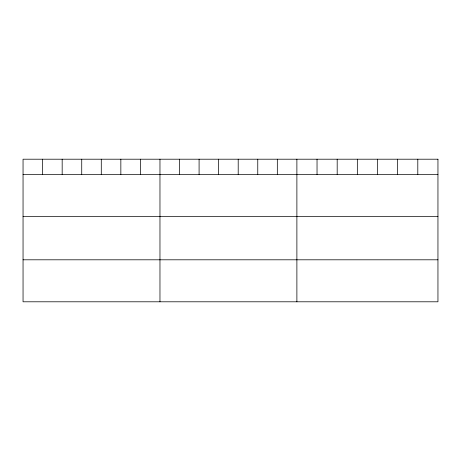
<?xml version="1.0" encoding="UTF-8"?>
<svg xmlns="http://www.w3.org/2000/svg" width="461" height="461" viewBox="0 0 461 461"><rect width="100%" height="100%" fill="white"/><g stroke="black" fill="none" stroke-linecap="round" stroke-linejoin="round"><path stroke-width="0.69" d="M23.05 174.558L437.95 174.558M23.05 216.543L437.95 216.543M23.05 259.802L437.95 259.802M417.799 159.206L417.799 174.558M397.647 159.206L397.647 174.558M377.496 159.206L377.496 174.558M357.338 159.206L357.338 174.558M337.187 159.206L337.187 174.558M317.035 159.206L317.035 174.558M296.884 159.206L296.884 301.794M277.326 159.206L277.326 174.558M257.762 159.206L257.762 174.558M238.204 159.206L238.204 174.558M218.647 159.206L218.647 174.558M199.089 159.206L199.089 174.558M179.525 159.206L179.525 174.558M159.967 159.206L159.967 301.794M140.409 159.206L140.409 174.558M120.845 159.206L120.845 174.558M101.287 159.206L101.287 174.558M81.73 159.206L81.73 174.558M62.172 159.206L62.172 174.558M42.608 159.206L42.608 174.558M437.95 159.206L23.05 159.206L23.05 301.794L437.95 301.794L437.95 159.206"/></g></svg>
